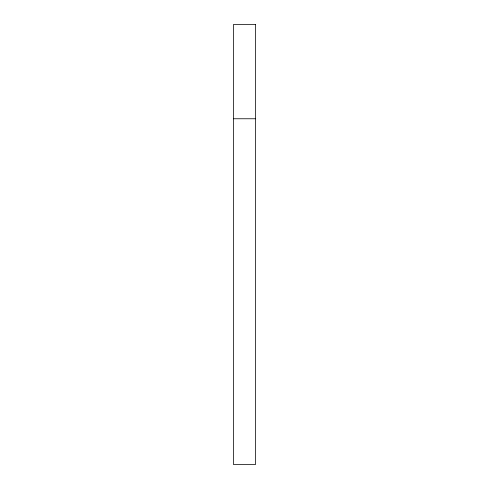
<?xml version="1.0" encoding="UTF-8"?>
<svg xmlns="http://www.w3.org/2000/svg" width="489" height="489" viewBox="0 0 489 489"><rect width="100%" height="100%" fill="white"/><g stroke="black" fill="none" stroke-linecap="round" stroke-linejoin="round"><path stroke-width="0.73" d="M233.497 118.76L255.502 118.76M255.502 24.45L233.497 24.45L233.497 464.55L255.502 464.55L255.502 24.45"/></g></svg>
